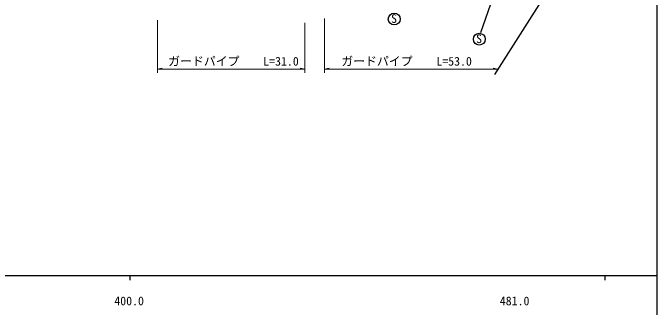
# Model space of a CAD drawing. Units: millimetres, scale not verified. Extents: x 40000 to 680000, y 20000 to 380000.
# Drawn here: x 443371 to 579000, y 198357 to 260288 of the extents above; entities that cross this region are included whole.
import ezdxf
from ezdxf.enums import TextEntityAlignment as Align

# ---------------------------------------------------------------- set-up
doc = ezdxf.new("R2010")
doc.units = ezdxf.units.MM
doc.header["$LTSCALE"] = 1000
for name, color, linetype, lineweight in [('M-BGD', 7, 'Continuous', 13), ('M-BMK-SRVR', 3, 'Continuous', 25), ('M-STR-HTXT', 7, 'Continuous', 13), ('M-TTL-BAND', 7, 'Continuous', 25)]:
    doc.layers.add(name, color=color, linetype=linetype, lineweight=lineweight)
doc.styles.add('ＭＳ ゴシック', font='')
doc.styles.get('ＭＳ ゴシック').set_extended_font_data('MS Gothic')

msp = doc.modelspace()

# ---------------------------------------------------------------- linework, layer by layer
at = {"layer": 'M-BGD', "lineweight": 25}
msp.add_line((551609, 284017), (541823, 256091), dxfattribs=at)
for centre in [(523661, 258995), (541567, 254755)]:
    msp.add_circle(centre, 1250, dxfattribs=at)
at = {"layer": 'M-BMK-SRVR'}
msp.add_line((566496, 281515), (544773, 247301), dxfattribs=at)
at = {"layer": 'M-STR-HTXT'}
for p, q in [((508973, 259080), (508973, 247674)), ((473804, 258771), (473804, 247674)), ((504827, 258163), (504827, 247674)), ((473804, 248410), (474804, 248660)), ((473804, 248410), (504827, 248410)), ((504827, 248410), (503827, 248660)), ((508973, 248410), (509973, 248660)), ((508973, 248410), (545478, 248410)), ((545478, 248410), (544478, 248660))]:
    msp.add_line(p, q, dxfattribs=at)
at = {"layer": 'M-TTL-BAND'}
for p, q in [((579000, 20000), (579000, 370000)), ((40000, 205000), (579000, 205000)), ((468000, 205000), (468000, 204000)), ((568000, 205000), (568000, 204000))]:
    msp.add_line(p, q, dxfattribs=at)

# ---------------------------------------------------------------- texts
at = {"layer": 'M-BGD', "style": 'ＭＳ ゴシック'}
for p in [(522983, 257621), (540889, 253381)]:
    msp.add_text('S', height=1833, dxfattribs=at).set_placement(p, align=Align.BOTTOM_LEFT)
at = {"layer": 'M-STR-HTXT', "style": 'ＭＳ ゴシック'}
for s, p in [('ガードパイプ\u3000\u3000L=31.0', (476073, 248634)), ('ガードパイプ\u3000\u3000L=53.0', (512518, 248634))]:
    msp.add_text(s, height=1833, dxfattribs=at).set_placement(p, align=Align.BOTTOM_LEFT)
at = {"layer": 'M-TTL-BAND', "style": 'ＭＳ ゴシック'}
for s, p in [('400.0', (467844, 198195)), ('481.0', (549000, 198195))]:
    msp.add_text(s, height=1833, dxfattribs=at).set_placement(p, align=Align.BOTTOM_CENTER)

doc.saveas('drawing.dxf')
